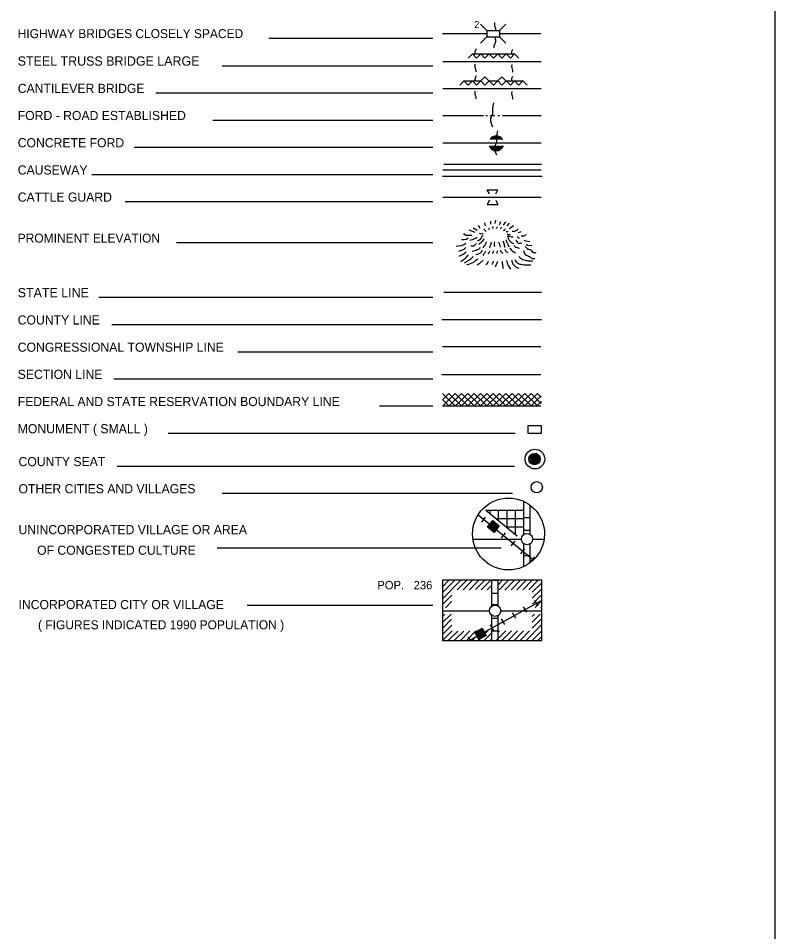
# Model space of a CAD drawing. Extents: x 977234 to 1332958, y 16144430 to 16520667.
# Drawn here: x 1294393 to 1330318, y 16232963 to 16276348 of the extents above; entities that cross this region are included whole.
import ezdxf

# ---------------------------------------------------------------- set-up
doc = ezdxf.new("R2010")
doc.units = 0
doc.layers.add('L12', color=7, linetype='Continuous')
doc.layers.add('L23', color=7, linetype='Continuous')

msp = doc.modelspace()

# ---------------------------------------------------------------- linework, layer by layer
at = {"layer": 'L12'}
for p, q in [((1314536, 16275622), (1316653, 16275622)), ((1317250, 16275622), (1319209, 16275622)), ((1314552, 16274301), (1319225, 16274301)), ((1314552, 16273018), (1319225, 16273018)), ((1314552, 16271735), (1316484, 16271735)), ((1316601, 16271735), (1316674, 16271735)), ((1316801, 16271735), (1317028, 16271735)), ((1317160, 16271735), (1317245, 16271735)), ((1317387, 16271735), (1319225, 16271735)), ((1314552, 16270436), (1319225, 16270436)), ((1314552, 16269153), (1319225, 16269153)), ((1314552, 16267854), (1319225, 16267854)), ((1315983, 16251612), (1318285, 16251612)), ((1318829, 16251612), (1319367, 16251612)), ((1314525, 16248201), (1316769, 16248201)), ((1317308, 16248201), (1319209, 16248201))]:
    msp.add_line(p, q, dxfattribs=at)
at = {"layer": 'L23'}
for p, q in [((1330318, 16319550), (1330318, 16150588)), ((1316653, 16275769), (1316352, 16276070)), ((1316653, 16275769), (1316653, 16275468)), ((1316653, 16275769), (1317250, 16275769)), ((1317250, 16275769), (1317551, 16276070)), ((1317250, 16275769), (1317250, 16275468)), ((1306299, 16275405), (1314087, 16275405)), ((1316653, 16275468), (1316352, 16275173)), ((1316653, 16275468), (1317250, 16275468)), ((1317250, 16275468), (1317551, 16275173)), ((1315761, 16274455), (1315962, 16274655)), ((1315951, 16274655), (1317957, 16274655)), ((1315962, 16274655), (1316162, 16274455)), ((1316162, 16274455), (1316358, 16274655)), ((1316358, 16274655), (1316558, 16274455)), ((1316558, 16274455), (1316759, 16274655)), ((1316759, 16274655), (1316960, 16274455)), ((1316960, 16274455), (1317160, 16274655)), ((1317160, 16274655), (1317361, 16274455)), ((1317361, 16274455), (1317561, 16274655)), ((1317561, 16274655), (1317762, 16274455)), ((1317762, 16274455), (1317957, 16274655)), ((1317957, 16274655), (1318158, 16274455)), ((1304076, 16274096), (1314087, 16274096)), ((1315360, 16273171), (1315560, 16273372)), ((1315560, 16273372), (1315761, 16273171)), ((1315560, 16273372), (1316358, 16273372)), ((1315761, 16273171), (1315962, 16273372)), ((1315962, 16273372), (1316162, 16273171)), ((1316162, 16273171), (1316558, 16273573)), ((1316358, 16273372), (1316558, 16273171)), ((1316558, 16273573), (1316960, 16273171)), ((1316558, 16273171), (1316759, 16273372)), ((1316759, 16273372), (1317160, 16273372)), ((1316960, 16273171), (1317361, 16273573)), ((1317160, 16273372), (1317361, 16273171)), ((1317361, 16273573), (1317762, 16273171)), ((1317361, 16273171), (1317561, 16273372)), ((1317561, 16273372), (1318359, 16273372)), ((1317762, 16273171), (1317957, 16273372)), ((1317957, 16273372), (1318158, 16273171)), ((1318158, 16273171), (1318359, 16273372)), ((1318359, 16273372), (1318559, 16273171)), ((1300924, 16272802), (1314087, 16272802)), ((1303628, 16271513), (1314087, 16271513)), ((1316812, 16270589), (1316933, 16270721)), ((1316875, 16270589), (1317028, 16270737)), ((1316960, 16270589), (1317118, 16270748)), ((1317028, 16270589), (1317176, 16270748)), ((1317092, 16270589), (1317229, 16270721)), ((1317160, 16270589), (1317276, 16270706)), ((1317245, 16270589), (1317319, 16270669)), ((1317308, 16270589), (1317361, 16270637)), ((1317366, 16270589), (1317387, 16270605)), ((1299895, 16270220), (1314087, 16270220)), ((1316775, 16270273), (1316801, 16270288)), ((1316791, 16270220), (1316870, 16270288)), ((1316828, 16270178), (1316944, 16270288)), ((1316859, 16270146), (1317007, 16270288)), ((1316891, 16270114), (1317076, 16270288)), ((1316944, 16270088), (1317144, 16270288)), ((1316986, 16270061), (1317208, 16270288)), ((1317049, 16270056), (1317292, 16270288)), ((1317118, 16270046), (1317361, 16270288)), ((1317202, 16270061), (1317424, 16270288)), ((1314610, 16269422), (1319240, 16269422)), ((1297883, 16268926), (1314087, 16268926)), ((1314536, 16268847), (1319267, 16268847)), ((1316769, 16268002), (1316669, 16268203)), ((1316669, 16268203), (1317165, 16268203)), ((1317070, 16268002), (1317165, 16268203)), ((1299462, 16267638), (1314087, 16267638)), ((1316769, 16267701), (1316669, 16267506)), ((1316669, 16267506), (1317165, 16267506)), ((1317070, 16267701), (1317165, 16267506)), ((1301912, 16265695), (1314087, 16265695)), ((1314610, 16263334), (1319240, 16263334)), ((1298226, 16263097), (1314087, 16263097)), ((1314510, 16262046), (1319240, 16262046)), ((1298844, 16261803), (1314087, 16261803)), ((1314541, 16260752), (1319209, 16260752)), ((1304826, 16260509), (1314087, 16260509)), ((1314510, 16259427), (1319209, 16259427)), ((1298929, 16259221), (1314087, 16259221)), ((1314541, 16258534), (1315143, 16257938)), ((1314552, 16257943), (1315143, 16258534)), ((1314552, 16258239), (1314842, 16258534)), ((1314842, 16258534), (1315444, 16257938)), ((1314853, 16257943), (1315444, 16258534)), ((1315143, 16258534), (1315745, 16257938)), ((1315154, 16257943), (1315745, 16258534)), ((1315444, 16258534), (1316041, 16257938)), ((1315449, 16257943), (1316041, 16258534)), ((1315745, 16258534), (1316342, 16257938)), ((1315750, 16257943), (1316342, 16258534)), ((1316041, 16258534), (1316643, 16257938)), ((1316051, 16257943), (1316643, 16258534)), ((1316342, 16258534), (1316944, 16257938)), ((1316352, 16257943), (1316944, 16258534)), ((1316643, 16258534), (1317245, 16257938)), ((1316653, 16257943), (1317245, 16258534)), ((1316944, 16258534), (1317546, 16257938)), ((1316949, 16257943), (1317546, 16258534)), ((1317245, 16258534), (1317841, 16257938)), ((1317250, 16257943), (1317841, 16258534)), ((1317546, 16258534), (1318142, 16257938)), ((1317551, 16257943), (1318142, 16258534)), ((1317841, 16258534), (1318443, 16257938)), ((1317852, 16257943), (1318443, 16258534)), ((1318142, 16258534), (1318744, 16257938)), ((1318153, 16257943), (1318744, 16258534)), ((1318443, 16258534), (1319045, 16257938)), ((1318454, 16257943), (1319045, 16258534)), ((1318744, 16258534), (1319225, 16258054)), ((1318771, 16257959), (1319225, 16258413)), ((1319045, 16258534), (1319219, 16258360)), ((1314541, 16258239), (1314837, 16257943)), ((1319024, 16257943), (1319240, 16258154)), ((1314087, 16257927), (1311542, 16257927)), ((1314541, 16257938), (1319209, 16257938)), ((1301510, 16256639), (1317984, 16256639)), ((1299092, 16255076), (1317952, 16255076)), ((1304076, 16253787), (1317857, 16253787)), ((1318401, 16251844), (1318401, 16253402)), ((1318702, 16251844), (1318702, 16253217)), ((1316601, 16252985), (1318401, 16252985)), ((1316801, 16252837), (1316801, 16252985)), ((1317202, 16252494), (1317202, 16252985)), ((1317604, 16252193), (1317604, 16252985)), ((1318000, 16251844), (1318000, 16252985)), ((1316400, 16252420), (1316585, 16252652)), ((1316769, 16252288), (1317118, 16252330)), ((1316791, 16252319), (1317092, 16252346)), ((1316812, 16252346), (1317070, 16252367)), ((1316843, 16252378), (1317033, 16252393)), ((1316859, 16252404), (1317007, 16252409)), ((1316886, 16252425), (1316986, 16252436)), ((1316901, 16252451), (1316960, 16252451)), ((1317086, 16252583), (1318401, 16252583)), ((1318401, 16252636), (1318702, 16252636)), ((1316674, 16252177), (1317234, 16252235)), ((1316701, 16252203), (1317202, 16252251)), ((1316711, 16252161), (1317208, 16252209)), ((1316727, 16252230), (1317176, 16252277)), ((1316733, 16252135), (1317192, 16252187)), ((1316754, 16252261), (1317150, 16252304)), ((1316769, 16252114), (1317160, 16252150)), ((1316791, 16252092), (1317144, 16252129)), ((1316817, 16252071), (1317118, 16252103)), ((1316843, 16252045), (1317102, 16252077)), ((1316875, 16252050), (1317060, 16252288)), ((1316875, 16252018), (1317076, 16252045)), ((1316901, 16252003), (1317049, 16252018)), ((1316928, 16251976), (1317033, 16251987)), ((1316949, 16251960), (1317007, 16251960)), ((1317334, 16251670), (1317525, 16251902)), ((1317604, 16252187), (1318401, 16252187)), ((1318401, 16252034), (1318702, 16252034)), ((1317799, 16251295), (1317994, 16251517)), ((1303834, 16251200), (1317324, 16251200)), ((1318258, 16250910), (1318454, 16251142)), ((1318401, 16250302), (1318401, 16251395)), ((1318702, 16250487), (1318702, 16251395)), ((1318401, 16250836), (1318702, 16250836)), ((1318728, 16250529), (1318918, 16250762)), ((1314536, 16249347), (1314842, 16249663)), ((1314536, 16249067), (1315127, 16249663)), ((1314552, 16248792), (1315391, 16249642)), ((1315244, 16249204), (1315692, 16249653)), ((1315529, 16249209), (1315967, 16249653)), ((1315819, 16249204), (1316268, 16249663)), ((1316109, 16249220), (1316537, 16249642)), ((1316384, 16249209), (1316828, 16249663)), ((1316659, 16249209), (1316886, 16249426)), ((1316886, 16249653), (1317187, 16249653)), ((1316886, 16248433), (1316886, 16249653)), ((1317187, 16248444), (1317187, 16249653)), ((1317192, 16249452), (1317403, 16249669)), ((1317229, 16249204), (1317667, 16249653)), ((1317503, 16249193), (1317952, 16249653)), ((1317799, 16249209), (1318237, 16249653)), ((1318068, 16249204), (1318517, 16249653)), ((1318359, 16249204), (1318802, 16249653)), ((1318644, 16249204), (1319082, 16249653)), ((1318802, 16249088), (1319251, 16249537)), ((1314541, 16248512), (1314985, 16248945)), ((1316886, 16249051), (1317187, 16249051)), ((1318802, 16248803), (1319251, 16249252)), ((1318808, 16248518), (1319251, 16248972)), ((1305259, 16248475), (1314077, 16248475)), ((1314679, 16248354), (1314985, 16248671)), ((1316886, 16248512), (1317187, 16248512)), ((1319066, 16248433), (1318918, 16248692)), ((1318934, 16248359), (1319251, 16248687)), ((1314541, 16247942), (1314652, 16248053)), ((1314541, 16247652), (1314953, 16248053)), ((1316886, 16246801), (1316886, 16247984)), ((1317187, 16246801), (1317187, 16247984)), ((1318016, 16247852), (1317868, 16248111)), ((1318544, 16248143), (1318390, 16248401)), ((1318792, 16247942), (1318908, 16248053)), ((1318802, 16247667), (1319177, 16248042)), ((1319209, 16248359), (1319251, 16248401)), ((1314541, 16247366), (1314974, 16247810)), ((1316886, 16247852), (1317187, 16247852)), ((1317493, 16247562), (1317345, 16247821)), ((1318802, 16247377), (1319240, 16247821)), ((1314536, 16246801), (1314995, 16247250)), ((1314552, 16247092), (1314985, 16247525)), ((1314816, 16246801), (1315270, 16247245)), ((1315117, 16246812), (1315560, 16247245)), ((1315391, 16246801), (1315835, 16247250)), ((1315677, 16246801), (1316125, 16247250)), ((1315962, 16246812), (1316395, 16247245)), ((1316094, 16247150), (1316109, 16247203)), ((1316109, 16247118), (1316141, 16247219)), ((1316125, 16247092), (1316168, 16247234)), ((1316141, 16247071), (1316199, 16247250)), ((1316168, 16247029), (1316236, 16247277)), ((1316183, 16246992), (1316268, 16247293)), ((1316199, 16246970), (1316294, 16247308)), ((1316210, 16246933), (1316326, 16247319)), ((1316226, 16246786), (1316696, 16247261)), ((1316236, 16246902), (1316358, 16247345)), ((1316252, 16246870), (1316384, 16247351)), ((1316268, 16246844), (1316416, 16247377)), ((1316294, 16246860), (1316437, 16247345)), ((1316442, 16246976), (1316294, 16247245)), ((1316326, 16246875), (1316453, 16247319)), ((1316358, 16246897), (1316469, 16247277)), ((1316395, 16246912), (1316484, 16247250)), ((1316416, 16246928), (1316500, 16247219)), ((1316453, 16246944), (1316516, 16247192)), ((1316484, 16246970), (1316542, 16247161)), ((1316511, 16246976), (1316558, 16247129)), ((1316527, 16246812), (1316870, 16247150)), ((1316970, 16247271), (1316817, 16247535)), ((1316886, 16247250), (1317187, 16247250)), ((1317086, 16246796), (1317546, 16247261)), ((1317165, 16247171), (1317250, 16247250)), ((1317377, 16246812), (1317820, 16247250)), ((1317662, 16246801), (1318100, 16247250)), ((1317936, 16246796), (1318390, 16247250)), ((1318237, 16246817), (1318676, 16247250)), ((1318512, 16246801), (1319235, 16247535)), ((1318792, 16246801), (1319235, 16247245)), ((1315851, 16246812), (1315766, 16246955)), ((1316542, 16246992), (1316574, 16247102)), ((1316569, 16247013), (1316585, 16247071)), ((1316801, 16246796), (1316875, 16246875)), ((1319066, 16246801), (1319240, 16246970))]:
    msp.add_line(p, q, dxfattribs=at)
for points in [[(1316828, 16266576), (1316833, 16266719)], [(1317049, 16266603), (1317076, 16266756)], [(1317250, 16266539), (1317308, 16266703)], [(1317435, 16266518), (1317546, 16266687)], [(1316094, 16266170), (1315803, 16266281)], [(1316183, 16266270), (1316004, 16266386)], [(1316326, 16266360), (1316252, 16266502)], [(1316585, 16266497), (1316553, 16266634)], [(1317604, 16266497), (1317725, 16266613)], [(1317725, 16266370), (1317910, 16266513)], [(1318153, 16266170), (1318243, 16266201), (1318274, 16266228)], [(1315766, 16265906), (1315677, 16265848), (1315550, 16265821), (1315444, 16265821)], [(1315935, 16266038), (1315645, 16266038), (1315592, 16266085), (1315550, 16266122)], [(1318274, 16266022), (1318417, 16266022), (1318528, 16266085)], [(1318401, 16265811), (1318475, 16265784), (1318691, 16265753)], [(1315645, 16265652), (1315550, 16265589), (1315434, 16265547), (1315286, 16265520), (1315191, 16265510)], [(1315650, 16265462), (1315550, 16265372), (1315434, 16265320), (1315302, 16265277)], [(1318512, 16265621), (1318575, 16265568), (1318786, 16265552)], [(1315661, 16265246), (1315560, 16265145), (1315449, 16265093), (1315317, 16265029)], [(1318749, 16255604), (1319019, 16255678), (1318728, 16255593), (1319045, 16255651), (1318707, 16255546), (1319045, 16255630), (1319050, 16255635), (1318670, 16255519), (1319108, 16255604), (1318691, 16255472), (1319124, 16255551), (1318660, 16255403), (1319145, 16255519), (1318649, 16255319), (1319145, 16255461), (1318702, 16255303), (1319151, 16255419), (1318702, 16255234), (1319108, 16255361), (1318792, 16255192), (1319093, 16255303), (1318892, 16255176), (1319093, 16255255), (1319124, 16255377), (1318707, 16255276)], [(1316236, 16252768), (1318860, 16250619)], [(1316601, 16252985), (1318084, 16251770)], [(1316062, 16249653), (1314536, 16249653), (1314536, 16246801), (1319251, 16246801), (1319251, 16249653), (1316062, 16249653)], [(1315845, 16246817), (1319240, 16248702)]]:
    msp.add_lwpolyline(points, dxfattribs=at)
for points in [[(1319235, 16256639), (1319235, 16256993), (1318586, 16256993), (1318586, 16256639)], [(1316674, 16252177), (1316928, 16252488), (1317234, 16252235), (1316986, 16251929)], [(1316268, 16246844), (1316078, 16247187), (1316416, 16247377), (1316611, 16247034)]]:
    msp.add_lwpolyline(points, close=True, dxfattribs=at)
for centre, radius in [((1318927, 16255415), 469), ((1318909, 16255415), 269), ((1319013, 16254072), 269), ((1318553, 16251615), 269), ((1317037, 16248207), 269)]:
    msp.add_circle(centre, radius, dxfattribs=at)
for start, end in [(33.1356, 146.8644), (198.6495, 341.3505)]:
    msp.add_arc((1317093, 16270400), 355, start, end, dxfattribs=at)
msp.add_ellipse((1317676, 16251853), major_axis=(-10, -1709), ratio=0.999925, dxfattribs=at)
for points in [[(1317076, 16275780), (1317076, 16275843), (1317033, 16275970), (1317033, 16276128), (1317033, 16276139)], [(1316991, 16274946), (1316991, 16275035), (1317076, 16275247), (1317076, 16275447), (1317102, 16275468)], [(1316094, 16274671), (1316094, 16274761), (1316152, 16274914)], [(1317836, 16274671), (1317836, 16274761), (1317884, 16274877)], [(1316136, 16273805), (1316136, 16273868), (1316094, 16273995), (1316094, 16274154), (1316094, 16274164)], [(1317884, 16273795), (1317884, 16273863), (1317841, 16273990), (1317841, 16274143), (1317841, 16274154)], [(1316094, 16273388), (1316094, 16273478), (1316152, 16273631)], [(1317836, 16273388), (1317836, 16273478), (1317884, 16273594)], [(1316136, 16272522), (1316136, 16272585), (1316094, 16272712), (1316094, 16272871), (1316094, 16272881)], [(1317884, 16272511), (1317884, 16272580), (1317841, 16272702), (1317841, 16272860), (1317841, 16272871)], [(1316928, 16271181), (1316843, 16271603), (1316928, 16271814), (1316928, 16272010), (1316975, 16272337)], [(1317118, 16269845), (1317033, 16270273), (1317118, 16270479), (1317118, 16270679), (1317165, 16271001)], [(1316611, 16266228), (1316553, 16266286), (1316500, 16266318)], [(1316754, 16266302), (1316754, 16266355), (1316743, 16266360)], [(1316944, 16266360), (1316933, 16266413), (1316949, 16266460)], [(1317102, 16266370), (1317134, 16266413), (1317150, 16266455)], [(1317303, 16266355), (1317319, 16266381), (1317334, 16266428)], [(1317435, 16266270), (1317509, 16266312), (1317535, 16266344)], [(1317567, 16266223), (1317620, 16266212), (1317662, 16266228)], [(1317852, 16266244), (1317926, 16266228), (1318137, 16266355)], [(1316194, 16265937), (1315967, 16265827), (1315845, 16265795)], [(1316474, 16266027), (1316442, 16266011), (1316352, 16265869), (1316268, 16265795), (1316194, 16265763)], [(1316500, 16265869), (1316453, 16265795), (1316379, 16265705), (1316294, 16265636), (1316257, 16265610)], [(1316474, 16266138), (1316395, 16266101), (1316294, 16266128)], [(1317403, 16265784), (1317466, 16265605), (1317482, 16265504), (1317509, 16265462)], [(1317561, 16265821), (1317577, 16265737), (1317620, 16265663), (1317662, 16265547), (1317720, 16265489)], [(1317609, 16266096), (1317651, 16266085), (1317767, 16266085)], [(1317625, 16266006), (1317662, 16265885), (1317741, 16265768), (1317836, 16265679), (1317926, 16265652)], [(1317641, 16266038), (1317752, 16265980), (1317899, 16265969)], [(1318026, 16265827), (1318079, 16265710), (1318295, 16265663)], [(1318084, 16265980), (1318158, 16265922), (1318200, 16265922)], [(1316152, 16265647), (1316094, 16265594), (1316009, 16265531), (1315882, 16265531)], [(1316321, 16265452), (1316284, 16265404), (1316194, 16265346), (1315941, 16265277)], [(1316611, 16265726), (1316569, 16265605), (1316484, 16265489), (1316453, 16265436)], [(1316843, 16265721), (1316812, 16265578), (1316775, 16265452)], [(1317002, 16265726), (1316991, 16265605), (1317007, 16265504)], [(1317192, 16265737), (1317250, 16265605), (1317276, 16265473)], [(1317287, 16265335), (1317319, 16265251), (1317403, 16265193)], [(1317503, 16265378), (1317535, 16265304), (1317635, 16265219)], [(1317741, 16265431), (1317799, 16265351), (1318010, 16265203)], [(1317926, 16265563), (1317979, 16265504), (1318200, 16265436)], [(1318470, 16265504), (1318602, 16265388), (1318744, 16265330), (1318818, 16265246), (1318966, 16265214)], [(1315761, 16265119), (1315692, 16265034), (1315618, 16264934), (1315407, 16264786)], [(1315993, 16265029), (1315882, 16264913), (1315782, 16264839), (1315576, 16264718)], [(1316210, 16264913), (1316168, 16264876), (1316009, 16264755), (1315687, 16264623)], [(1316426, 16265314), (1316384, 16265235), (1316120, 16265119)], [(1316585, 16265293), (1316558, 16265230), (1316453, 16265087)], [(1316775, 16265293), (1316754, 16265230), (1316701, 16265145)], [(1316949, 16265304), (1316933, 16265214), (1316917, 16265172)], [(1317129, 16265304), (1317129, 16265262), (1317118, 16265177)], [(1318169, 16265029), (1318359, 16264897), (1318475, 16264860), (1318649, 16264829), (1318818, 16264818)], [(1318385, 16265320), (1318470, 16265135), (1318670, 16265029), (1318792, 16264945), (1318929, 16264934)], [(1316469, 16264860), (1316368, 16264760), (1316194, 16264628)], [(1316717, 16264818), (1316674, 16264728), (1316601, 16264638)], [(1316949, 16264813), (1316912, 16264697), (1316891, 16264660)], [(1317144, 16264802), (1317118, 16264712), (1317060, 16264580), (1317044, 16264543)], [(1317377, 16264802), (1317377, 16264702), (1317387, 16264670), (1317403, 16264538), (1317424, 16264469)], [(1317583, 16264839), (1317604, 16264728), (1317662, 16264612), (1317699, 16264528), (1317767, 16264427)], [(1317820, 16264860), (1317841, 16264770), (1317899, 16264660), (1318010, 16264554), (1318158, 16264480)], [(1317979, 16264887), (1318037, 16264786), (1318174, 16264686), (1318343, 16264654), (1318501, 16264638), (1318728, 16264638)]]:
    msp.add_spline(points, degree=3, dxfattribs=at)

# ---------------------------------------------------------------- texts
for s, height, p in [('2', 333, (1316041, 16275880)), ('HIGHWAY BRIDGES CLOSELY SPACED', 425.01, (1294367, 16275405)), ('STEEL TRUSS BRIDGE LARGE', 441.61, (1294367, 16274096)), ('CANTILEVER BRIDGE', 433.31, (1294367, 16272802)), ('FORD - ROAD ESTABLISHED', 433.31, (1294367, 16271513)), ('CONCRETE FORD', 433.31, (1294367, 16270220)), ('CAUSEWAY', 433.3, (1294367, 16268926)), ('CATTLE GUARD', 433.31, (1294367, 16267638)), ('PROMINENT ELEVATION', 425.01, (1294367, 16265695)), ('STATE LINE', 441.6, (1294367, 16263097)), ('COUNTY LINE', 433.31, (1294367, 16261803)), ('CONGRESSIONAL TOWNSHIP LINE', 433.31, (1294367, 16260509)), ('SECTION LINE', 433.31, (1294367, 16259221)), ('FEDERAL AND STATE RESERVATION BOUNDARY LINE', 433.31, (1294367, 16257927)), ('MONUMENT ( SMALL )', 433.31, (1294367, 16256639)), ('COUNTY SEAT', 433.31, (1294404, 16255076)), ('OTHER CITIES AND VILLAGES', 433.31, (1294404, 16253787)), ('UNINCORPORATED VILLAGE OR AREA', 433.31, (1294404, 16251844)), ('OF CONGESTED CULTURE', 433.31, (1295285, 16250867)), ('POP.   236', 400, (1311442, 16249225)), ('INCORPORATED CITY OR VILLAGE', 433.31, (1294404, 16248285)), ('( FIGURES INDICATED 1990 POPULATION )', 425.01, (1295333, 16247330))]:
    msp.add_text(s, height=height, dxfattribs=at).set_placement(p)

doc.saveas('drawing.dxf')
